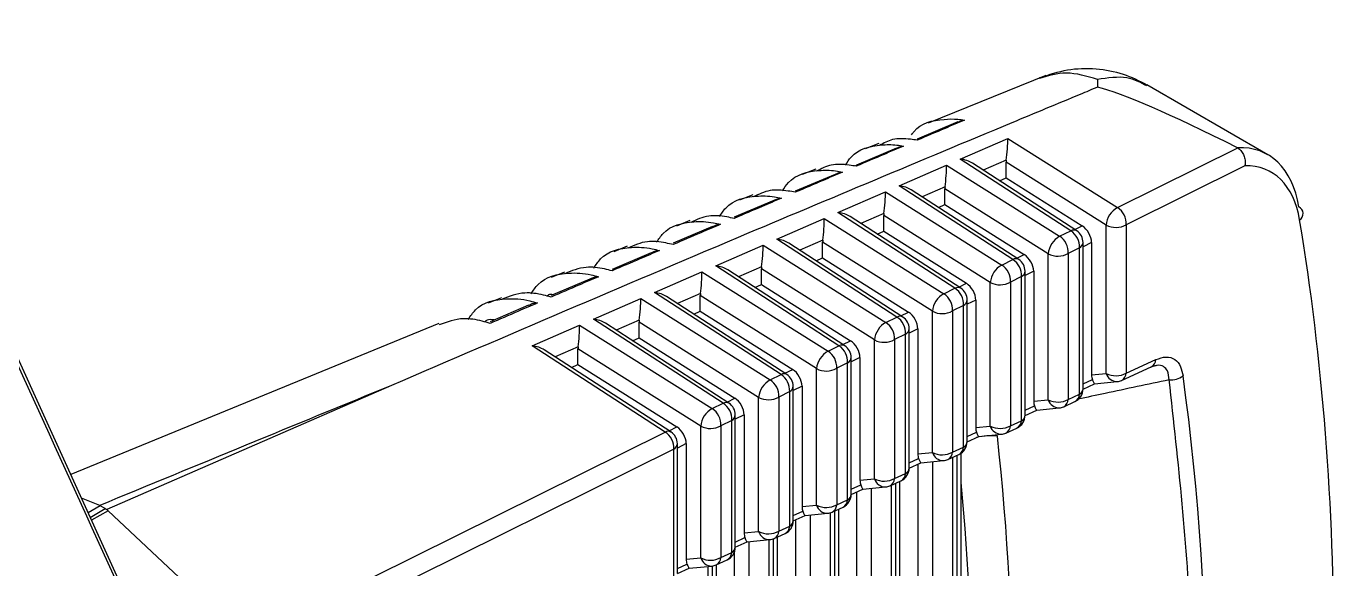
# Model space of a CAD drawing. Extents: x 8 to 113, y 0 to 87.
# Drawn here: x 21.531 to 22.476, y 70.462 to 70.85 of the extents above; entities that cross this region are included whole.
import ezdxf

# ---------------------------------------------------------------- set-up
doc = ezdxf.new("R2010")
doc.units = 0
doc.header["$MEASUREMENT"] = 0
doc.layers.add('OBJECT', color=7, linetype='CONTINUOUS')

msp = doc.modelspace()

# ---------------------------------------------------------------- linework, layer by layer
at = {"layer": 'OBJECT'}
for p, q in [((22.26121, 70.81537), (22.17694, 70.78112)), ((22.2983, 70.8125), (22.29826, 70.80697)), ((22.42042, 70.75866), (22.33375, 70.80869)), ((22.19829, 70.78214), (22.16915, 70.7698)), ((22.19999, 70.75549), (22.23399, 70.7703)), ((22.23399, 70.7703), (22.31271, 70.72079)), ((22.1542, 70.76322), (22.12546, 70.75112)), ((22.1415, 70.76672), (22.1318, 70.76278)), ((22.31271, 70.72079), (22.3989, 70.76348)), ((22.3989, 70.76348), (22.39862, 70.76363)), ((22.2792, 70.70419), (22.19999, 70.75549)), ((22.28341, 70.70421), (22.20866, 70.75262)), ((22.23293, 70.75483), (22.21637, 70.74762)), ((22.30447, 70.70829), (22.23282, 70.75336)), ((22.23282, 70.74203), (22.23282, 70.75336)), ((22.11025, 70.74457), (22.08171, 70.73254)), ((22.09634, 70.74836), (22.08667, 70.74443)), ((22.15615, 70.7364), (22.19015, 70.75121)), ((22.19015, 70.75121), (22.2712, 70.70023)), ((22.22815, 70.73999), (22.23282, 70.74203)), ((22.23282, 70.74203), (22.28735, 70.70773)), ((22.40396, 70.75068), (22.31891, 70.70855)), ((22.23766, 70.68361), (22.15615, 70.7364)), ((22.24186, 70.68363), (22.16481, 70.73353)), ((22.18909, 70.73574), (22.17253, 70.72853)), ((22.26296, 70.68773), (22.18898, 70.73426)), ((22.18898, 70.72293), (22.18898, 70.73426)), ((22.06631, 70.72589), (22.03796, 70.71391)), ((22.05125, 70.72996), (22.04163, 70.72602)), ((22.11231, 70.71731), (22.14631, 70.73211)), ((22.14631, 70.73211), (22.22969, 70.67967)), ((22.18431, 70.7209), (22.18898, 70.72293)), ((22.18898, 70.72293), (22.24584, 70.68717)), ((22.19611, 70.66303), (22.11231, 70.71731)), ((22.20032, 70.66305), (22.12097, 70.71444)), ((22.14525, 70.71665), (22.12869, 70.70944)), ((22.22145, 70.66717), (22.14514, 70.71517)), ((22.14514, 70.70384), (22.14514, 70.71517)), ((22.02237, 70.70718), (21.99421, 70.69526)), ((22.00622, 70.71152), (21.99663, 70.70759)), ((22.06847, 70.69821), (22.10247, 70.71302)), ((22.10247, 70.71302), (22.18819, 70.65911)), ((22.2712, 70.70023), (22.2792, 70.70419)), ((22.28203, 70.70509), (22.28735, 70.70773)), ((22.30447, 70.60211), (22.30447, 70.70829)), ((22.31891, 70.70855), (22.31891, 70.60237)), ((22.15457, 70.64245), (22.06847, 70.69821)), ((22.15877, 70.64247), (22.07713, 70.69535)), ((22.1014, 70.69756), (22.08485, 70.69035)), ((22.17995, 70.64661), (22.1013, 70.69608)), ((22.1013, 70.68475), (22.1013, 70.69608)), ((22.14047, 70.70181), (22.14514, 70.70384)), ((22.14514, 70.70384), (22.20434, 70.66661)), ((22.28797, 70.591), (22.28797, 70.69581)), ((22.29407, 70.69575), (22.28797, 70.69272)), ((22.29407, 70.69575), (22.29407, 70.6011)), ((21.97843, 70.68844), (21.95046, 70.67657)), ((21.9612, 70.69308), (21.95163, 70.68916)), ((22.02463, 70.67912), (22.05863, 70.69393)), ((22.05863, 70.69393), (22.14668, 70.63854)), ((22.24049, 70.68451), (22.24584, 70.68717)), ((22.26296, 70.58324), (22.26296, 70.68773)), ((22.2854, 70.69195), (22.2774, 70.68799)), ((22.2774, 70.68799), (22.2774, 70.5835)), ((22.2854, 70.58714), (22.2854, 70.69195)), ((22.11302, 70.62187), (22.02463, 70.67912)), ((22.11723, 70.62189), (22.03329, 70.67625)), ((22.05756, 70.67846), (22.04101, 70.67125)), ((22.13844, 70.62605), (22.05746, 70.67699)), ((22.05746, 70.66566), (22.05746, 70.67699)), ((22.09663, 70.68272), (22.1013, 70.68475)), ((22.1013, 70.68475), (22.16283, 70.64605)), ((22.22969, 70.67967), (22.23766, 70.68361)), ((21.85797, 69.88072), (21.49868, 70.66938)), ((21.91617, 70.67463), (21.90662, 70.67073)), ((21.93449, 70.66967), (21.9067, 70.65785)), ((21.98079, 70.66003), (22.01479, 70.67483)), ((22.01479, 70.67483), (22.10517, 70.61798)), ((22.19894, 70.66394), (22.20434, 70.66661)), ((22.22145, 70.56438), (22.22145, 70.66717)), ((22.24386, 70.67137), (22.2359, 70.66743)), ((22.2359, 70.66743), (22.2359, 70.56463)), ((22.24386, 70.56825), (22.24386, 70.67137)), ((22.24642, 70.57211), (22.24642, 70.67523)), ((22.25257, 70.67519), (22.24642, 70.67214)), ((22.25257, 70.67519), (22.25257, 70.58223)), ((22.07148, 70.60129), (21.98079, 70.66003)), ((22.07568, 70.60131), (21.98945, 70.65716)), ((22.01372, 70.65937), (21.99717, 70.65216)), ((22.09693, 70.60549), (22.01362, 70.65789)), ((22.01362, 70.64656), (22.01362, 70.65789)), ((22.05279, 70.66362), (22.05746, 70.66566)), ((22.05746, 70.66566), (22.12132, 70.62549)), ((22.18819, 70.65911), (22.19611, 70.66303)), ((21.87114, 70.65619), (21.86162, 70.6523)), ((21.89054, 70.65086), (21.86294, 70.63911)), ((21.93695, 70.64094), (21.97095, 70.65574)), ((21.97095, 70.65574), (22.06367, 70.59742)), ((22.20231, 70.65079), (22.19439, 70.64687)), ((22.20231, 70.54937), (22.20231, 70.65079)), ((22.20488, 70.55323), (22.20488, 70.65465)), ((22.21106, 70.65463), (22.20488, 70.65156)), ((22.21106, 70.65463), (22.21106, 70.56337)), ((22.02993, 70.58071), (21.93695, 70.64094)), ((22.03414, 70.58073), (21.94561, 70.63807)), ((21.96988, 70.64028), (21.95333, 70.63307)), ((22.05543, 70.58493), (21.96978, 70.6388)), ((21.96978, 70.62747), (21.96978, 70.6388)), ((22.00895, 70.64453), (22.01362, 70.64656)), ((22.01362, 70.64656), (22.07982, 70.60492)), ((22.14668, 70.63854), (22.15457, 70.64245)), ((22.1574, 70.64336), (22.16283, 70.64605)), ((22.17995, 70.54551), (22.17995, 70.64661)), ((22.19439, 70.64687), (22.19439, 70.54577)), ((21.82611, 70.63775), (21.56231, 70.52971)), ((21.89311, 70.62184), (21.9271, 70.63665)), ((21.9271, 70.63665), (22.02216, 70.57686)), ((22.16077, 70.63021), (22.15288, 70.62631)), ((22.16077, 70.53049), (22.16077, 70.63021)), ((22.16333, 70.53435), (22.16333, 70.63407)), ((22.16955, 70.63406), (22.16333, 70.63098)), ((22.16955, 70.63406), (22.16955, 70.5445)), ((21.98839, 70.56013), (21.89311, 70.62184)), ((21.99259, 70.56015), (21.90177, 70.61897)), ((21.92604, 70.62118), (21.90949, 70.61398)), ((22.01392, 70.56437), (21.92594, 70.61971)), ((21.92594, 70.60838), (21.92594, 70.61971)), ((21.96511, 70.62544), (21.96978, 70.62747)), ((21.96978, 70.62747), (22.03831, 70.58436)), ((22.10517, 70.61798), (22.11302, 70.62187)), ((22.11585, 70.62278), (22.12132, 70.62549)), ((22.13844, 70.52665), (22.13844, 70.62605)), ((22.15288, 70.62631), (22.15288, 70.5269)), ((22.11922, 70.60963), (22.11138, 70.60575)), ((22.11922, 70.51161), (22.11922, 70.60963)), ((22.12805, 70.6135), (22.12179, 70.61041)), ((22.12179, 70.51547), (22.12179, 70.61349)), ((22.12805, 70.6135), (22.12805, 70.52564)), ((22.31891, 70.60237), (22.34008, 70.61199)), ((21.92127, 70.60635), (21.92594, 70.60838)), ((21.92594, 70.60838), (21.99681, 70.5638)), ((22.06367, 70.59742), (22.07148, 70.60129)), ((22.07431, 70.6022), (22.07982, 70.60492)), ((22.09693, 70.50778), (22.09693, 70.60549)), ((22.11138, 70.60575), (22.11138, 70.50804)), ((22.29407, 70.6011), (22.30447, 70.60211)), ((22.31561, 70.59712), (22.33678, 70.60674)), ((22.33889, 70.60724), (22.33732, 70.60684)), ((21.79231, 70.59353), (21.58826, 70.50467)), ((22.08654, 70.59294), (22.08025, 70.58983)), ((22.08025, 70.49658), (22.08025, 70.59291)), ((22.08654, 70.59294), (22.08654, 70.50677)), ((22.28797, 70.59468), (22.29462, 70.5977)), ((22.28797, 70.59093), (22.29625, 70.5947)), ((22.29623, 70.59469), (22.31244, 70.59627)), ((22.03277, 70.58162), (22.03831, 70.58436)), ((22.05543, 70.48892), (22.05543, 70.58493)), ((22.07768, 70.58905), (22.06987, 70.58519)), ((22.06987, 70.58519), (22.06987, 70.48917)), ((22.07768, 70.49272), (22.07768, 70.58905)), ((22.25257, 70.58223), (22.26296, 70.58324)), ((22.27411, 70.57826), (22.28211, 70.58189)), ((22.2774, 70.5835), (22.2854, 70.58714)), ((22.02216, 70.57686), (22.02993, 70.58071)), ((22.04503, 70.57238), (22.0387, 70.56925)), ((22.0387, 70.4777), (22.0387, 70.57234)), ((22.04503, 70.57238), (22.04503, 70.4879)), ((22.24642, 70.57579), (22.25311, 70.57883)), ((22.24642, 70.57205), (22.25474, 70.57583)), ((22.25473, 70.57583), (22.27094, 70.57741)), ((21.99122, 70.56104), (21.99681, 70.5638)), ((22.01392, 70.47005), (22.01392, 70.56437)), ((22.03613, 70.56847), (22.02836, 70.56462)), ((22.02836, 70.56462), (22.02836, 70.47031)), ((22.03613, 70.47384), (22.03613, 70.56847)), ((22.21106, 70.56337), (22.22145, 70.56438)), ((22.2326, 70.55939), (22.24056, 70.56301)), ((22.2359, 70.56463), (22.24386, 70.56825)), ((21.71476, 70.42459), (21.98839, 70.56013)), ((22.20488, 70.55691), (22.2116, 70.55997)), ((22.20488, 70.55317), (22.21324, 70.55697)), ((22.21322, 70.55696), (22.22943, 70.55854)), ((21.99459, 70.54789), (21.72079, 70.41227)), ((21.99459, 70.45496), (21.99459, 70.54789)), ((22.00353, 70.55182), (21.99716, 70.54867)), ((21.99716, 70.45882), (21.99716, 70.55176)), ((22.00353, 70.55182), (22.00353, 70.46904)), ((22.16955, 70.5445), (22.17995, 70.54551)), ((22.19109, 70.54053), (22.19902, 70.54413)), ((22.19439, 70.54577), (22.20231, 70.54937)), ((22.19764, 70.07914), (22.19764, 70.5435)), ((22.20057, 70.08581), (22.20057, 70.54501)), ((22.16333, 70.53803), (22.1701, 70.5411)), ((22.16333, 70.53428), (22.17173, 70.5381)), ((22.16945, 70.53706), (22.16945, 70.12188)), ((22.17171, 70.5381), (22.18793, 70.53968)), ((22.18021, 70.08306), (22.18021, 70.53893)), ((22.19429, 70.54198), (22.19429, 70.07673)), ((22.12805, 70.52564), (22.13844, 70.52665)), ((22.14959, 70.52166), (22.15747, 70.52525)), ((22.15288, 70.5269), (22.16077, 70.53049)), ((22.15673, 70.05428), (22.15673, 70.52491)), ((22.12179, 70.51915), (22.12859, 70.52224)), ((22.12179, 70.5154), (22.13022, 70.51924)), ((22.1256, 70.51714), (22.1256, 70.09035)), ((22.13021, 70.51923), (22.14642, 70.52081)), ((22.13637, 70.05153), (22.13637, 70.51983)), ((22.15045, 70.52205), (22.15045, 70.04521)), ((22.1538, 70.04762), (22.1538, 70.52357)), ((21.58314, 70.50757), (21.57006, 70.51271)), ((21.58342, 70.5074), (21.57475, 70.5024)), ((21.58709, 70.50528), (21.58342, 70.5074)), ((22.08654, 70.50677), (22.09693, 70.50778)), ((22.10808, 70.5028), (22.11593, 70.50636)), ((22.11138, 70.50804), (22.11922, 70.51161)), ((21.57628, 70.49904), (21.58709, 70.50528)), ((21.58907, 70.50383), (21.57722, 70.49698)), ((21.68665, 70.41255), (21.58907, 70.50383)), ((22.08024, 70.49652), (22.08872, 70.50037)), ((22.08025, 70.50026), (22.08708, 70.50337)), ((22.08176, 70.49721), (22.08176, 70.05883)), ((22.0887, 70.50037), (22.10491, 70.50195)), ((22.09253, 70.02001), (22.09253, 70.50074)), ((22.10661, 70.50226), (22.10661, 70.01368)), ((22.10996, 70.01609), (22.10996, 70.50365)), ((22.11288, 70.02276), (22.11288, 70.50498)), ((22.04503, 70.4879), (22.05543, 70.48892)), ((22.06657, 70.48393), (22.07438, 70.48748)), ((22.06987, 70.48917), (22.07768, 70.49272)), ((22.0387, 70.48138), (22.04558, 70.48451)), ((22.0387, 70.47764), (22.04721, 70.4815)), ((22.04719, 70.4815), (22.06341, 70.48308)), ((22.04868, 69.98848), (22.04868, 70.48165)), ((22.06276, 70.48302), (22.06276, 69.98216)), ((22.06611, 69.98457), (22.06611, 70.48374)), ((22.06904, 69.99123), (22.06904, 70.48505)), ((22.00353, 70.46904), (22.01392, 70.47005)), ((22.02507, 70.46507), (22.03284, 70.4686)), ((22.02836, 70.47031), (22.03613, 70.47384)), ((22.03792, 70.47384), (22.03792, 70.0273)), ((21.99716, 70.4625), (22.00407, 70.46564)), ((21.99716, 70.45875), (22.00571, 70.46264)), ((22.00569, 70.46264), (22.0219, 70.46422)), ((22.01892, 70.46393), (22.01892, 69.95063)), ((22.02227, 69.95304), (22.02227, 70.46426)), ((22.0252, 69.95971), (22.0252, 70.46513))]:
    msp.add_line(p, q, dxfattribs=at)
for centre, radius, start, end in [((22.32032, 70.7068), 0.01593, 118.57209, 174.61959), ((22.30532, 70.70935), 0.01361, 356.61722, 57.14321), ((22.44023, 70.71646), 0.00543, 303.42018, 62.45073), ((22.28132, 70.70032), 0.00441, 61.7755, 118.68161), ((22.27182, 70.69276), 0.01361, 356.61631, 57.14411), ((22.27797, 70.69581), 0.01, 0, 57.06831), ((22.31145, 70.72185), 0.01525, 242.75263, 299.28113), ((22.27882, 70.68624), 0.01593, 118.57239, 174.61929), ((22.26382, 70.68879), 0.01361, 356.6127, 57.14773), ((22.28318, 70.69621), 0.0048, 297.53163, 355.25391), ((22.26994, 70.70129), 0.01525, 242.75301, 299.28075), ((22.23731, 70.66568), 0.01593, 118.57345, 174.61823), ((22.22231, 70.66823), 0.01361, 356.61501, 57.14742), ((22.23977, 70.67974), 0.00441, 61.76132, 118.68762), ((22.23027, 70.67218), 0.01361, 356.61712, 57.14586), ((22.23642, 70.67523), 0.01, 0, 57.06831), ((22.22844, 70.68073), 0.01525, 242.753, 299.28169), ((22.24164, 70.67563), 0.0048, 297.52704, 355.26408), ((22.1958, 70.64512), 0.01593, 118.57398, 174.6177), ((22.1808, 70.64767), 0.01361, 356.61592, 57.14651), ((22.19823, 70.65916), 0.00441, 61.7639, 118.68669), ((22.18873, 70.6516), 0.01361, 356.61722, 57.14321), ((22.19488, 70.65465), 0.01, 0, 57.06831), ((22.20009, 70.65505), 0.0048, 297.5272, 355.25834), ((22.1543, 70.62456), 0.01593, 118.57209, 174.61959), ((22.1393, 70.62711), 0.01361, 356.61631, 57.14411), ((22.15668, 70.63858), 0.00441, 61.76132, 118.68762), ((22.14718, 70.63102), 0.01361, 356.61648, 57.14649), ((22.15333, 70.63407), 0.01, 0, 57.06831), ((22.18693, 70.66017), 0.01525, 242.75473, 299.27996), ((22.15855, 70.63447), 0.0048, 297.52704, 355.26408), ((22.11514, 70.618), 0.00441, 61.7639, 118.68669), ((22.10564, 70.61044), 0.01361, 356.61722, 57.14321), ((22.11179, 70.61349), 0.01, 0, 57.06831), ((22.14542, 70.63961), 0.01525, 242.75263, 299.28113), ((22.11279, 70.604), 0.01593, 118.57239, 174.61929), ((22.09779, 70.60655), 0.01361, 356.61592, 57.14651), ((22.117, 70.61389), 0.0048, 297.5272, 355.25834), ((22.33397, 70.61216), 0.0061, 297.35608, 358.3258), ((22.07359, 70.59742), 0.00441, 61.75965, 118.69094), ((22.06409, 70.58986), 0.01361, 356.61651, 57.14591), ((22.07025, 70.59291), 0.01, 0, 57.06831), ((22.10392, 70.61905), 0.01525, 242.753, 299.28169), ((22.31145, 70.61567), 0.01525, 242.75263, 299.28113), ((22.31241, 70.6046), 0.00832, 197.38968, 270.24383), ((22.31281, 70.60254), 0.0061, 297.35608, 358.3258), ((22.35119, 70.6113), 0.01388, 263.82949, 307.53135), ((22.07128, 70.58344), 0.01593, 118.57345, 174.61823), ((22.05628, 70.58599), 0.01361, 356.61501, 57.14742), ((22.07546, 70.59331), 0.0048, 297.52704, 355.26408), ((22.27797, 70.591), 0.01, 294.44248, 0), ((22.28318, 70.59139), 0.0048, 297.53163, 355.25391), ((22.31148, 70.60623), 0.01, 275.56151, 294.44248), ((22.03205, 70.57684), 0.00441, 61.77401, 118.67493), ((22.06241, 70.59849), 0.01525, 242.75413, 299.28055), ((22.26994, 70.5968), 0.01525, 242.75301, 299.28075), ((22.2709, 70.58573), 0.00832, 197.39273, 270.24078), ((22.27108, 70.58382), 0.00634, 298.58688, 357.09706), ((22.27908, 70.58746), 0.00634, 298.58332, 357.09635), ((22.02978, 70.56287), 0.01593, 118.57283, 174.61885), ((22.01478, 70.56543), 0.01361, 356.61722, 57.14321), ((22.02255, 70.56928), 0.01361, 356.61722, 57.14321), ((22.0287, 70.57234), 0.01, 0, 57.06831), ((22.03392, 70.57273), 0.0048, 297.52484, 355.26071), ((22.23642, 70.57211), 0.01, 294.44248, 0), ((22.24164, 70.57251), 0.0048, 297.52704, 355.26408), ((22.26997, 70.58736), 0.01, 275.56151, 294.44248), ((22.0209, 70.57793), 0.01525, 242.75263, 299.28113), ((22.22844, 70.57794), 0.01525, 242.753, 299.28169), ((22.2294, 70.56687), 0.00832, 197.39319, 270.24286), ((22.22957, 70.56496), 0.00634, 298.59379, 357.08809), ((22.23753, 70.56858), 0.00634, 298.59155, 357.08812), ((21.9905, 70.55626), 0.00441, 61.76594, 118.69117), ((21.981, 70.5487), 0.01361, 356.61468, 57.14865), ((21.98716, 70.55176), 0.01, 0, 57.06831), ((22.19488, 70.55323), 0.01, 294.44248, 0), ((22.20009, 70.55363), 0.0048, 297.5272, 355.25834), ((22.22201, 70.51163), 0.04579, 84.25875, 103.14959), ((20.32867, 70.35059), 1.90913, 353.78748, 6.21252), ((22.22846, 70.5685), 0.01, 275.56151, 294.44248), ((21.99237, 70.55215), 0.0048, 297.52485, 355.26332), ((22.18693, 70.55907), 0.01525, 242.75473, 299.27996), ((22.18789, 70.548), 0.00832, 197.39534, 270.24087), ((22.18806, 70.54609), 0.00634, 298.58556, 357.09632), ((22.19599, 70.54969), 0.00634, 298.58692, 357.09496), ((22.15333, 70.53435), 0.01, 294.44248, 0), ((22.15855, 70.53475), 0.0048, 297.52704, 355.26408), ((22.18696, 70.54963), 0.01, 275.56151, 294.44248), ((22.14542, 70.54021), 0.01525, 242.75263, 299.28113), ((22.14638, 70.52913), 0.00832, 197.38917, 270.24674), ((22.14655, 70.52723), 0.00634, 298.58847, 357.09341), ((22.15444, 70.53081), 0.00634, 298.59155, 357.08812), ((22.11179, 70.51547), 0.01, 294.44248, 0), ((22.117, 70.51586), 0.0048, 297.5272, 355.25834), ((22.14545, 70.53077), 0.01, 275.56151, 294.44248), ((20.3232, 70.34781), 1.88562, 354.63613, 5.36387), ((22.10392, 70.52134), 0.01525, 242.753, 299.28169), ((22.10488, 70.51027), 0.00832, 197.39236, 270.24384), ((22.10505, 70.50836), 0.00634, 298.59088, 357.091), ((22.1129, 70.51193), 0.00634, 298.58692, 357.09496), ((22.07025, 70.49658), 0.01, 294.44248, 0), ((22.07546, 70.49698), 0.0048, 297.52704, 355.26408), ((22.10394, 70.5119), 0.01, 275.56151, 294.44248), ((22.06241, 70.50248), 0.01525, 242.75413, 299.28055), ((22.06337, 70.4914), 0.00832, 197.39151, 270.2447), ((22.06354, 70.4895), 0.00634, 298.59338, 357.09086), ((22.07135, 70.49304), 0.00634, 298.59155, 357.08812), ((22.0287, 70.4777), 0.01, 294.44248, 0), ((22.03392, 70.4781), 0.0048, 297.52484, 355.26071), ((22.06244, 70.49303), 0.01, 275.56151, 294.44248), ((22.0209, 70.48361), 0.01525, 242.75263, 299.28113), ((22.02186, 70.47254), 0.00832, 197.3897, 270.24397), ((22.02204, 70.47063), 0.00634, 298.58556, 357.09632), ((22.02981, 70.47416), 0.00634, 298.58273, 357.09915), ((22.02093, 70.47417), 0.01, 275.56151, 294.44248)]:
    msp.add_arc(centre, radius, start, end, dxfattribs=at)
for centre, major_axis, ratio, start_param, end_param in [((23.89313, 69.76992), (1.61042, -1.03656), 0.039919, 2.784729, 3.025842), ((22.23276, 70.76192), (0.00085, 0.01127), 0.079449, 4.038059, 5.556495), ((22.36332, 70.65306), (0.05582, 0.1063), 0.548821, 5.657508, 6.594129), ((22.19876, 70.74712), (0.01405, -0.00116), 0.599576, 0.84047, 1.532478), ((22.23989, 70.75744), (0.00499, 0.00867), 0.577651, 2.180566, 2.354466), ((22.18892, 70.74283), (0.00085, 0.01127), 0.079449, 4.038059, 5.556495), ((22.37076, 70.64919), (0.05084, 0.09763), 0.546171, 5.655725, 6.577259), ((22.15492, 70.72802), (0.01405, -0.00116), 0.599576, 0.84047, 1.532478), ((22.19605, 70.73834), (0.00499, 0.00867), 0.577651, 2.180566, 2.354466), ((22.14508, 70.72374), (0.00085, 0.01127), 0.079449, 4.038059, 5.556495), ((22.11108, 70.70893), (0.01405, -0.00116), 0.599576, 0.84047, 1.532478), ((22.15221, 70.71925), (0.00499, 0.00867), 0.577651, 2.180566, 2.354466), ((22.10124, 70.70464), (0.00085, 0.01127), 0.079449, 4.038059, 5.556495), ((22.28693, 70.69975), (-0.00503, 0.00866), 0.585467, 3.931567, 5.443649), ((20.96765, 69.43451), (1.0353, 1.98807), 0.546171, 5.292217, 5.655725), ((22.06724, 70.68984), (0.01405, -0.00116), 0.599576, 0.84047, 1.532478), ((22.10837, 70.70016), (0.00499, 0.00867), 0.577651, 2.180566, 2.354466), ((22.0574, 70.68555), (0.00085, 0.01127), 0.079449, 4.038059, 5.556495), ((22.24543, 70.67919), (-0.00503, 0.00866), 0.585467, 3.931567, 5.443649), ((22.0234, 70.67075), (0.01405, -0.00116), 0.599576, 0.84047, 1.532478), ((22.06453, 70.68106), (0.00499, 0.00867), 0.577651, 2.180566, 2.354466), ((22.01356, 70.66646), (0.00085, 0.01127), 0.079449, 4.038059, 5.556495), ((22.20392, 70.65863), (-0.00503, 0.00866), 0.585467, 3.931567, 5.443649), ((21.97956, 70.65165), (0.01405, -0.00116), 0.599576, 0.84047, 1.532478), ((22.02069, 70.66197), (0.00499, 0.00867), 0.577651, 2.180566, 2.354466), ((21.96971, 70.64737), (0.00085, 0.01127), 0.079449, 4.038059, 5.556495), ((21.93572, 70.63256), (0.01405, -0.00116), 0.599576, 0.84047, 1.532478), ((21.97685, 70.64288), (0.00499, 0.00867), 0.577651, 2.180566, 2.354466), ((22.16241, 70.63807), (-0.00503, 0.00866), 0.585467, 3.931567, 5.443649), ((21.92587, 70.62827), (0.00085, 0.01127), 0.079449, 4.038059, 5.556495), ((21.89188, 70.61347), (0.01405, -0.00116), 0.599576, 0.84047, 1.532478), ((21.93301, 70.62379), (0.00499, 0.00867), 0.577651, 2.180566, 2.354466), ((22.12091, 70.61751), (-0.00503, 0.00866), 0.585467, 3.931567, 5.443649), ((22.0794, 70.59695), (-0.00503, 0.00866), 0.585467, 3.931567, 5.443649), ((22.30077, 70.60518), (0.00385, 0.01007), 0.543423, 2.184327, 2.590588), ((20.92333, 69.40608), (1.00355, 1.9254), 0.546183, 5.319886, 5.628915), ((20.20521, 68.42529), (13.55466, 5.79644), 0.094066, 1.41333, 1.428842), ((22.29363, 70.60449), (-0.00262, 0.00979), 0.106887, 2.308208, 3.159363), ((22.03789, 70.57639), (-0.00503, 0.00866), 0.585467, 3.931567, 5.443649), ((22.25926, 70.58632), (0.00385, 0.01007), 0.543423, 2.184327, 2.590588), ((22.25212, 70.58562), (-0.00262, 0.00979), 0.106887, 2.308208, 3.159363), ((21.99639, 70.55583), (-0.00503, 0.00866), 0.585467, 3.931567, 5.443649), ((22.21775, 70.56745), (0.00385, 0.01007), 0.543423, 2.184327, 2.590588), ((22.21061, 70.56676), (-0.00262, 0.00979), 0.106887, 2.308208, 3.159363), ((22.17625, 70.54859), (0.00385, 0.01007), 0.543423, 2.184327, 2.590588), ((22.16911, 70.54789), (-0.00262, 0.00979), 0.106887, 2.308208, 3.159363), ((22.13474, 70.52972), (0.00385, 0.01007), 0.543423, 2.184327, 2.590588), ((22.1276, 70.52903), (-0.00262, 0.00979), 0.106887, 2.308208, 3.159363), ((22.27449, 70.80837), (0.69558, 0.29623), 0.103903, 3.216204, 3.219545), ((22.09323, 70.51086), (0.00385, 0.01007), 0.543423, 2.184327, 2.590588), ((22.27816, 70.80624), (0.69558, 0.29623), 0.103903, 3.219545, 3.232636), ((22.27864, 70.80652), (0.69197, 0.29935), 0.11077, 3.17667, 3.189759), ((22.08609, 70.51016), (-0.00262, 0.00979), 0.106887, 2.308208, 3.159363), ((22.05173, 70.49199), (0.00385, 0.01007), 0.543423, 2.184327, 2.590588), ((22.04459, 70.4913), (-0.00262, 0.00979), 0.106887, 2.308208, 3.159363), ((22.01022, 70.47313), (0.00385, 0.01007), 0.543423, 2.184327, 2.590588), ((22.00308, 70.47243), (-0.00262, 0.00979), 0.106887, 2.308208, 3.159363)]:
    msp.add_ellipse(centre, major_axis=major_axis, ratio=ratio, start_param=start_param, end_param=end_param, dxfattribs=at)
for points, knots in [([(21.62024, 69.86216), (21.54611, 70.02257), (21.39379, 70.35218), (21.2418, 70.68146), (21.16377, 70.85049)], [0, 0, 0, 0, 0.486655, 1, 1, 1, 1]), ([(22.33399, 70.80855), (22.32837, 70.81133), (22.31678, 70.81707), (22.29713, 70.82057), (22.27651, 70.82008), (22.26338, 70.81575), (22.2568, 70.81358)], [0, 0, 0, 0, 0.234438, 0.483457, 0.741032, 1, 1, 1, 1]), ([(22.2983, 70.8125), (22.29069, 70.81477), (22.27593, 70.81916), (22.26306, 70.81522), (22.25683, 70.81331)], [0, 0, 0, 0, 0.516058, 1, 1, 1, 1]), ([(22.3337, 70.80789), (22.32916, 70.81028), (22.31895, 70.81563), (22.30567, 70.81362), (22.2983, 70.8125)], [0, 0, 0, 0, 0.445445, 1, 1, 1, 1]), ([(22.29826, 70.80697), (22.29416, 70.80527), (22.27368, 70.79676), (22.1877, 70.76098), (22.0224, 70.69203), (21.87496, 70.62891), (21.79231, 70.59353)], [0, 0, 0, 0, 0.024148, 0.120739, 0.507103, 1, 1, 1, 1]), ([(22.1651, 70.77293), (22.16561, 70.77368), (22.17082, 70.78138), (22.18332, 70.78396), (22.19639, 70.7844), (22.20143, 70.78366), (22.203, 70.78343)], [0, 0, 0, 0, 0.064135, 0.661362, 0.894449, 1, 1, 1, 1]), ([(22.203, 70.78343), (22.19834, 70.78145), (22.18704, 70.77665), (22.17573, 70.77184), (22.16909, 70.76902)], [0, 0, 0, 0, 0.412313, 1, 1, 1, 1]), ([(22.19836, 70.78197), (22.19939, 70.78244), (22.20083, 70.78311), (22.20245, 70.78336), (22.20295, 70.78343), (22.203, 70.78343)], [0, 0, 0, 0, 0.692543, 0.97337, 1, 1, 1, 1]), ([(22.16909, 70.76902), (22.16747, 70.76925), (22.16138, 70.77015), (22.15153, 70.77054), (22.14511, 70.76691), (22.14213, 70.76522)], [0, 0, 0, 0, 0.162078, 0.610566, 1, 1, 1, 1]), ([(22.1176, 70.75119), (22.1189, 70.75321), (22.12479, 70.76235), (22.13869, 70.76583), (22.15222, 70.76603), (22.15767, 70.76511), (22.15927, 70.76484)], [0, 0, 0, 0, 0.149562, 0.678155, 0.904878, 1, 1, 1, 1]), ([(22.15927, 70.76484), (22.15461, 70.76285), (22.14331, 70.75804), (22.13201, 70.75322), (22.12537, 70.75039)], [0, 0, 0, 0, 0.412352, 1, 1, 1, 1]), ([(22.15419, 70.76325), (22.1552, 70.76373), (22.15678, 70.76448), (22.15856, 70.76475), (22.15923, 70.76483), (22.15927, 70.76484)], [0, 0, 0, 0, 0.625788, 0.975748, 1, 1, 1, 1]), ([(22.16909, 70.76902), (22.16909, 70.76903), (22.16909, 70.76917), (22.16909, 70.76964), (22.16916, 70.76962), (22.16922, 70.76961)], [0, 0, 0, 0, 0.024679, 0.281575, 1, 1, 1, 1]), ([(22.3989, 70.76348), (22.39968, 70.7629), (22.40126, 70.76172), (22.40303, 70.75891), (22.40411, 70.75568), (22.40429, 70.75291), (22.40409, 70.75128), (22.40397, 70.75075), (22.40396, 70.75068)], [0, 0, 0, 0, 0.219285, 0.43851, 0.65924, 0.882982, 0.985818, 1, 1, 1, 1]), ([(22.12537, 70.75039), (22.12371, 70.75067), (22.11755, 70.75172), (22.10719, 70.75229), (22.10034, 70.74862), (22.09697, 70.74682)], [0, 0, 0, 0, 0.157518, 0.585739, 1, 1, 1, 1]), ([(22.07247, 70.73275), (22.07383, 70.73485), (22.07981, 70.74406), (22.09411, 70.74762), (22.10806, 70.74763), (22.1139, 70.74652), (22.11555, 70.7462)], [0, 0, 0, 0, 0.152111, 0.666071, 0.905873, 1, 1, 1, 1]), ([(22.11555, 70.7462), (22.11089, 70.74421), (22.09959, 70.73939), (22.08828, 70.73456), (22.08164, 70.73173)], [0, 0, 0, 0, 0.412395, 1, 1, 1, 1]), ([(22.11025, 70.74459), (22.11122, 70.74506), (22.11286, 70.74585), (22.11472, 70.74611), (22.11551, 70.7462), (22.11555, 70.7462)], [0, 0, 0, 0, 0.579738, 0.976704, 1, 1, 1, 1]), ([(22.12537, 70.75039), (22.12537, 70.7504), (22.12536, 70.75059), (22.12536, 70.75111), (22.12543, 70.75108), (22.12549, 70.75106)], [0, 0, 0, 0, 0.02308, 0.336608, 1, 1, 1, 1]), ([(22.08164, 70.73173), (22.07995, 70.73205), (22.07372, 70.73325), (22.06287, 70.73402), (22.0556, 70.73034), (22.05186, 70.72845)], [0, 0, 0, 0, 0.153676, 0.564299, 1, 1, 1, 1]), ([(22.02737, 70.71433), (22.0288, 70.71651), (22.03486, 70.72576), (22.04955, 70.72939), (22.06391, 70.72921), (22.07014, 70.72789), (22.07182, 70.72753)], [0, 0, 0, 0, 0.154009, 0.654711, 0.906715, 1, 1, 1, 1]), ([(22.07182, 70.72753), (22.06716, 70.72554), (22.05586, 70.72071), (22.04456, 70.71587), (22.03791, 70.71303)], [0, 0, 0, 0, 0.412428, 1, 1, 1, 1]), ([(22.06631, 70.72591), (22.06724, 70.72636), (22.06894, 70.72718), (22.07088, 70.72744), (22.07178, 70.72753), (22.07182, 70.72753)], [0, 0, 0, 0, 0.537541, 0.977558, 1, 1, 1, 1]), ([(22.03791, 70.71303), (22.03618, 70.7134), (22.02989, 70.71474), (22.01857, 70.71574), (22.01089, 70.71207), (22.00677, 70.71011)], [0, 0, 0, 0, 0.1503751, 0.5454734, 1, 1, 1, 1]), ([(21.98231, 70.69593), (21.98379, 70.69817), (21.98993, 70.70746), (22.005, 70.71115), (22.01976, 70.71077), (22.02637, 70.70923), (22.02809, 70.70883)], [0, 0, 0, 0, 0.155367, 0.644, 0.907428, 1, 1, 1, 1]), ([(22.02809, 70.70883), (22.02343, 70.70683), (22.01213, 70.70199), (22.00083, 70.69715), (21.99418, 70.6943)], [0, 0, 0, 0, 0.412465, 1, 1, 1, 1]), ([(22.02237, 70.70718), (22.02326, 70.70762), (22.02502, 70.70848), (22.02704, 70.70874), (22.02805, 70.70882), (22.02809, 70.70883)], [0, 0, 0, 0, 0.49868, 0.978375, 1, 1, 1, 1]), ([(21.99418, 70.6943), (21.99241, 70.69471), (21.98607, 70.69619), (21.97427, 70.69743), (21.96617, 70.69379), (21.96169, 70.69178)], [0, 0, 0, 0, 0.147357, 0.528208, 1, 1, 1, 1]), ([(21.93728, 70.67754), (21.93881, 70.67983), (21.94502, 70.68916), (21.96046, 70.69288), (21.97562, 70.69231), (21.98261, 70.69053), (21.98436, 70.69009)], [0, 0, 0, 0, 0.156282, 0.633872, 0.90803, 1, 1, 1, 1]), ([(21.98436, 70.69009), (21.9797, 70.68809), (21.9684, 70.68324), (21.95709, 70.67839), (21.95045, 70.67554)], [0, 0, 0, 0, 0.412496, 1, 1, 1, 1]), ([(21.97843, 70.68843), (21.97929, 70.68886), (21.9811, 70.68975), (21.9832, 70.69), (21.98432, 70.69008), (21.98436, 70.69009)], [0, 0, 0, 0, 0.462878, 0.979073, 1, 1, 1, 1]), ([(21.85525, 69.88229), (21.81626, 69.96796), (21.6959, 70.2324), (21.57512, 70.497), (21.49346, 70.67589)], [0, 0, 0, 0, 0.323955, 1, 1, 1, 1]), ([(21.95045, 70.67554), (21.94865, 70.67599), (21.94224, 70.67762), (21.92997, 70.6791), (21.92146, 70.67551), (21.9166, 70.67346)], [0, 0, 0, 0, 0.144583, 0.512312, 1, 1, 1, 1]), ([(21.89228, 70.65915), (21.89386, 70.6615), (21.90014, 70.67085), (21.91593, 70.67461), (21.93148, 70.67382), (21.93884, 70.67181), (21.94063, 70.67132)], [0, 0, 0, 0, 0.156828, 0.624273, 0.908536, 1, 1, 1, 1]), ([(21.94063, 70.67132), (21.93597, 70.66932), (21.92467, 70.66446), (21.91336, 70.6596), (21.90672, 70.65674)], [0, 0, 0, 0, 0.412531, 1, 1, 1, 1]), ([(21.93449, 70.66966), (21.93531, 70.67006), (21.93718, 70.67099), (21.93936, 70.67124), (21.94059, 70.67132), (21.94063, 70.67132)], [0, 0, 0, 0, 0.4297567, 0.9797265, 1, 1, 1, 1]), ([(21.90672, 70.65674), (21.90488, 70.65725), (21.89842, 70.65901), (21.88568, 70.66075), (21.87674, 70.65722), (21.87151, 70.65514)], [0, 0, 0, 0, 0.142022, 0.49762, 1, 1, 1, 1]), ([(21.9081, 70.65845), (21.9069, 70.65858), (21.90521, 70.65876), (21.90409, 70.65779), (21.90376, 70.65751)], [0, 0, 0, 0, 0.7111818, 1, 1, 1, 1]), ([(21.84731, 70.64078), (21.84893, 70.64317), (21.85528, 70.65253), (21.87141, 70.65631), (21.88735, 70.65532), (21.89507, 70.65305), (21.8969, 70.65252)], [0, 0, 0, 0, 0.157059, 0.615154, 0.908957, 1, 1, 1, 1]), ([(21.8969, 70.65252), (21.89224, 70.65051), (21.88093, 70.64565), (21.86963, 70.64078), (21.86299, 70.63792)], [0, 0, 0, 0, 0.412559, 1, 1, 1, 1]), ([(21.89054, 70.65087), (21.89105, 70.65115), (21.89293, 70.65218), (21.89522, 70.65243), (21.89686, 70.65252), (21.8969, 70.65252)], [0, 0, 0, 0, 0.264481, 0.980374, 1, 1, 1, 1]), ([(21.86299, 70.63792), (21.86111, 70.63847), (21.85459, 70.64037), (21.84139, 70.64239), (21.83203, 70.63892), (21.82642, 70.63684)], [0, 0, 0, 0, 0.139653, 0.483989, 1, 1, 1, 1]), ([(21.86586, 70.64035), (21.86402, 70.64058), (21.86138, 70.64091), (21.85959, 70.63946), (21.85905, 70.63902)], [0, 0, 0, 0, 0.697705, 1, 1, 1, 1]), ([(22.34008, 70.61199), (22.34263, 70.61286), (22.34773, 70.6146), (22.35394, 70.61256), (22.35808, 70.60761), (22.35914, 70.60263), (22.35964, 70.60029)], [0, 0, 0, 0, 0.2618794, 0.5244054, 0.7764165, 1, 1, 1, 1]), ([(22.33663, 70.6065), (22.33729, 70.60686), (22.33837, 70.60743), (22.33871, 70.60742), (22.33884, 70.60742)], [0, 0, 0, 0, 0.618092, 1, 1, 1, 1]), ([(22.34969, 70.5975), (22.34947, 70.59982), (22.34908, 70.60392), (22.34577, 70.60723), (22.34227, 70.60828), (22.33966, 70.60748), (22.33889, 70.60724)], [0, 0, 0, 0, 0.346608, 0.61581, 0.885438, 1, 1, 1, 1]), ([(22.34969, 70.5975), (22.3344, 70.59426), (22.31269, 70.58965), (22.29092, 70.585), (22.28449, 70.58362)], [0, 0, 0, 0, 0.70439, 1, 1, 1, 1]), ([(22.34969, 70.05453), (22.35037, 70.06034), (22.35374, 70.08941), (22.3631, 70.18554), (22.36719, 70.27909), (22.36682, 70.36967), (22.36501, 70.45936), (22.35623, 70.53853), (22.34969, 70.5975)], [0, 0, 0, 0, 0.029968, 0.149857, 0.5, 0.529968, 0.649857, 1, 1, 1, 1])]:
    msp.add_open_spline(points, degree=3, knots=knots, dxfattribs=at)

doc.saveas('drawing.dxf')
